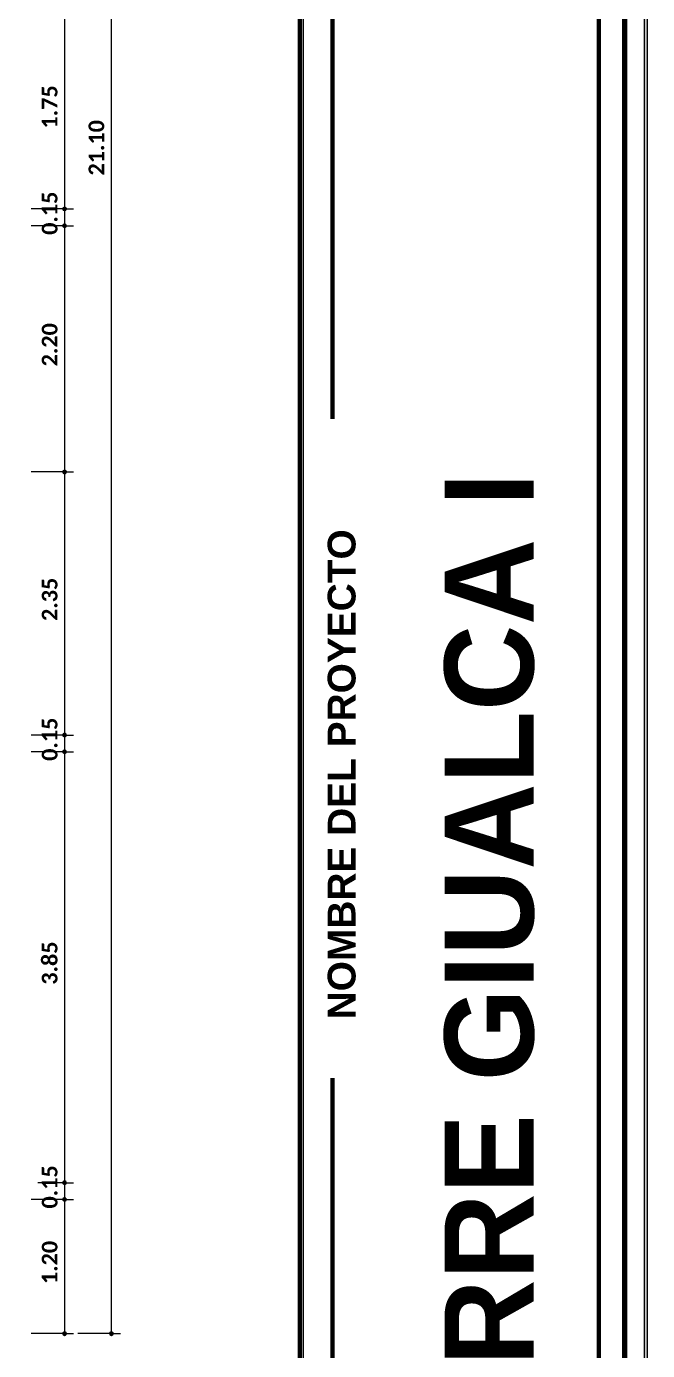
# Model space of a CAD drawing. Header units: metres. Extents: x -144 to 1000, y -717 to 29.
# Drawn here: x 714.03 to 719.58, y -569.38 to -557.55 of the extents above; entities that cross this region are included whole.
import ezdxf

# ---------------------------------------------------------------- set-up
doc = ezdxf.new("R2010")
doc.units = ezdxf.units.M
doc.linetypes.add('Derribado', pattern=[0.36, 0.24, -0.12])
doc.layers.get('0').update_dxf_attribs({"color": 1})
for name, color, linetype, lineweight in [('A-ANNO-DIMS', 1, 'Continuous', 9), ('G-ANNO-TTLB', 3, 'Continuous', 18), ('G-ANNO-TTLB-WIDE', 1, 'Continuous', 70), ('G-IMPT', 1, 'Continuous', 9)]:
    doc.layers.add(name, color=color, linetype=linetype, lineweight=lineweight)
doc.styles.add('Arial_B', font='arialbd.ttf', dxfattribs={"height": 0.0025})
doc.styles.add('Britannic Bold_B_4', font='', dxfattribs={"height": 0.004465})
doc.styles.add('Calibri_B_4', font='calibrib.ttf', dxfattribs={"height": 0.1125})
doc.styles.get('Britannic Bold_B_4').set_extended_font_data('Britannic Bold', bold=True)

# ---------------------------------------------------------------- blocks, each defined once
blk = doc.blocks.new('tarjeta de nathalie 00')
at = {"layer": 'G-IMPT', "lineweight": 9}
h = blk.add_hatch(color=3, dxfattribs=at)
h.paths.add_polyline_path([(-145.23888, -717.38489), (-145.21019, -717.38489), (-145.21019, -716.89355), (-145.21019, -716.79934), (-145.23888, -716.79934), (-145.23888, -716.89379)])
h.paths.add_polyline_path([(-145.20996, -716.7991), (-145.20996, -717.3851), (-145.2392, -717.3851), (-145.2392, -716.7991)])
h.paths.add_polyline_path([(-145.23902, -717.3868), (-145.20826, -717.3868), (-145.20826, -716.7974), (-145.2392, -716.7974), (-146.09866, -716.7974), (-146.09866, -717.3868)])
h.paths.add_polyline_path([(-145.20795, -716.79707), (-145.20795, -717.3871), (-146.09898, -717.3871), (-146.09898, -716.79707)])
at = {"layer": 'G-ANNO-TTLB', "color": 3}
for p, q in [((-145.20795, -717.3871), (-145.20795, -716.79707)), ((-145.20795, -717.38713), (-145.20795, -716.79707)), ((-145.20826, -716.7974), (-145.20826, -717.3868)), ((-145.2392, -716.7991), (-145.2392, -717.3851)), ((-145.20996, -717.3851), (-145.20996, -716.7991)), ((-145.21019, -716.89355), (-145.21019, -717.38489)), ((-145.23888, -717.38489), (-145.23888, -716.89379))]:
    blk.add_line(p, q, dxfattribs=at)
at = {"layer": 'G-ANNO-TTLB-WIDE', "color": 3}
for p, q in [((-145.2392, -716.7991), (-145.2392, -717.3851)), ((-145.20996, -716.7991), (-145.20996, -717.3851)), ((-145.23627, -717.0241), (-145.23627, -717.1091)), ((-145.21233, -717.24403), (-145.21233, -717.0241)), ((-145.23627, -717.16403), (-145.23627, -717.24403))]:
    blk.add_line(p, q, dxfattribs=at)
at = {"layer": 'G-ANNO-TTLB', "lineweight": 9, "attachment_point": 1, "rotation": 90, "bg_fill": 3, "box_fill_scale": 1.25, "bg_fill_color": 256, "bg_fill_true_color": 13158600, "bg_fill_transparency": 0}
for s, insert, char_height, width, style in [('TORRE GIUALCA I', (-145.2262, -717.20472), 0.008, 0.1678172, 'Britannic Bold_B_4'), ('NOMBRE DEL PROYECTO', (-145.2367, -717.15875), 0.0025, 0.0533122, 'Arial_B')]:
    blk.add_mtext(s, dxfattribs=dict(at, insert=insert, char_height=char_height, width=width, style=style))
blk = doc.blocks.new('S')
at = {"layer": 'A-ANNO-DIMS', "lineweight": 25}
h = blk.add_hatch(color=256, dxfattribs=at)
edge = h.paths.add_edge_path()
edge.add_arc((703.64, -498.399), 0.015, 0, 360)
h = blk.add_hatch(color=256, dxfattribs=at)
edge = h.paths.add_edge_path()
edge.add_arc((703.64, -498.399), 0.015, 0, 360)
h = blk.add_hatch(color=256, dxfattribs=at)
edge = h.paths.add_edge_path()
edge.add_arc((703.64, -498.549), 0.015, 0, 360)
h = blk.add_hatch(color=256, dxfattribs=at)
edge = h.paths.add_edge_path()
edge.add_arc((703.64, -498.549), 0.015, 0, 360)
h = blk.add_hatch(color=256, dxfattribs=at)
edge = h.paths.add_edge_path()
edge.add_arc((703.64, -500.749), 0.015, 0, 360)
h = blk.add_hatch(color=256, dxfattribs=at)
edge = h.paths.add_edge_path()
edge.add_arc((703.64, -500.749), 0.015, 0, 360)
h = blk.add_hatch(color=256, dxfattribs=at)
edge = h.paths.add_edge_path()
edge.add_arc((703.64, -503.099), 0.015, 0, 360)
h = blk.add_hatch(color=256, dxfattribs=at)
edge = h.paths.add_edge_path()
edge.add_arc((703.64, -503.099), 0.015, 0, 360)
h = blk.add_hatch(color=256, dxfattribs=at)
edge = h.paths.add_edge_path()
edge.add_arc((703.64, -503.249), 0.015, 0, 360)
h = blk.add_hatch(color=256, dxfattribs=at)
edge = h.paths.add_edge_path()
edge.add_arc((703.64, -503.249), 0.015, 0, 360)
h = blk.add_hatch(color=256, dxfattribs=at)
edge = h.paths.add_edge_path()
edge.add_arc((703.64, -507.099), 0.015, 0, 360)
h = blk.add_hatch(color=256, dxfattribs=at)
edge = h.paths.add_edge_path()
edge.add_arc((703.64, -507.099), 0.015, 0, 360)
h = blk.add_hatch(color=256, dxfattribs=at)
edge = h.paths.add_edge_path()
edge.add_arc((703.64, -507.249), 0.015, 0, 360)
h = blk.add_hatch(color=256, dxfattribs=at)
edge = h.paths.add_edge_path()
edge.add_arc((703.64, -507.249), 0.015, 0, 360)
h = blk.add_hatch(color=256, dxfattribs=at)
edge = h.paths.add_edge_path()
edge.add_arc((703.64, -508.448), 0.015, 0, 360)
h = blk.add_hatch(color=256, dxfattribs=at)
edge = h.paths.add_edge_path()
edge.add_arc((704.058, -508.448), 0.015, 0, 360)
at = {"layer": 'A-ANNO-DIMS'}
for p, q in [((704.058, -508.448), (704.058, -487.349)), ((703.64, -496.648), (703.64, -498.399)), ((703.64, -498.399), (703.34, -498.399)), ((703.64, -498.399), (703.34, -498.399)), ((703.64, -498.399), (703.72, -498.399)), ((703.64, -498.399), (703.64, -498.549)), ((703.64, -498.399), (703.72, -498.399)), ((703.64, -498.549), (703.34, -498.549)), ((703.64, -498.549), (703.34, -498.549)), ((703.64, -498.549), (703.72, -498.549)), ((703.64, -498.549), (703.64, -500.749)), ((703.64, -498.549), (703.72, -498.549)), ((703.64, -500.749), (703.34, -500.749)), ((703.64, -500.749), (703.34, -500.749)), ((703.64, -500.749), (703.72, -500.749)), ((703.64, -500.749), (703.64, -503.099)), ((703.64, -500.749), (703.72, -500.749)), ((703.64, -503.099), (703.34, -503.099)), ((703.64, -503.099), (703.34, -503.099)), ((703.64, -503.099), (703.72, -503.099)), ((703.64, -503.099), (703.64, -503.249)), ((703.64, -503.099), (703.72, -503.099)), ((703.64, -503.249), (703.34, -503.249)), ((703.64, -503.249), (703.34, -503.249)), ((703.64, -503.249), (703.72, -503.249)), ((703.64, -503.249), (703.64, -507.099)), ((703.64, -503.249), (703.72, -503.249)), ((703.64, -507.099), (703.72, -507.099)), ((703.64, -507.099), (703.64, -507.249)), ((703.64, -507.099), (703.72, -507.099)), ((703.64, -507.249), (703.34, -507.249)), ((703.64, -507.249), (703.34, -507.249)), ((703.64, -507.249), (703.72, -507.249)), ((703.64, -507.249), (703.64, -508.448)), ((703.64, -507.249), (703.72, -507.249)), ((703.64, -508.448), (703.34, -508.448)), ((703.64, -508.448), (703.72, -508.448)), ((704.058, -508.448), (703.758, -508.448)), ((704.058, -508.448), (704.138, -508.448))]:
    blk.add_line(p, q, dxfattribs=at)
at = {"layer": 'A-ANNO-DIMS', "linetype": 'Derribado'}
blk.add_line((703.64, -507.099), (703.34, -507.099), dxfattribs=at)
blk.add_line((703.64, -507.099), (703.34, -507.099), dxfattribs=at)
at = {"layer": 'A-ANNO-DIMS', "lineweight": 25}
for centre in [(703.64, -498.399), (703.64, -498.399), (703.64, -498.549), (703.64, -498.549), (703.64, -500.749), (703.64, -500.749), (703.64, -503.099), (703.64, -503.099), (703.64, -503.249), (703.64, -503.249), (703.64, -507.099), (703.64, -507.099), (703.64, -507.249), (703.64, -507.249), (703.64, -508.448), (704.058, -508.448)]:
    blk.add_circle(centre, 0.015, dxfattribs=at)
at = {"layer": 'A-ANNO-DIMS', "char_height": 0.14, "attachment_point": 1, "rotation": 90, "line_spacing_factor": 1.158048, "style": 'Calibri_B_4'}
for s, insert, width in [('1.75', (703.436, -497.68), 0.37613), ('21.10', (703.854, -498.1), 0.48314), ('0.15', (703.436, -498.63), 0.37613), ('2.20', (703.436, -499.805), 0.37613), ('2.35', (703.436, -502.08), 0.37613), ('0.15', (703.436, -503.33), 0.37613), ('3.85', (703.436, -505.33), 0.37613), ('0.15', (703.436, -507.33), 0.37613), ('1.20', (703.436, -508.005), 0.37613)]:
    blk.add_mtext(s, dxfattribs=dict(at, insert=insert, width=width))

msp = doc.modelspace()

# ---------------------------------------------------------------- block references
at = {"xscale": 99.43160266323505, "yscale": 99.43160266323505, "zscale": 99.43160266323505}
msp.add_blockref('tarjeta de nathalie 00', (15157.842, 70741.827), dxfattribs=at)

# ---------------------------------------------------------------- next in the draw order: block references
at = {"color": 3}
msp.add_blockref('S', (10.733, -60.777), dxfattribs=at)

doc.saveas('drawing.dxf')
